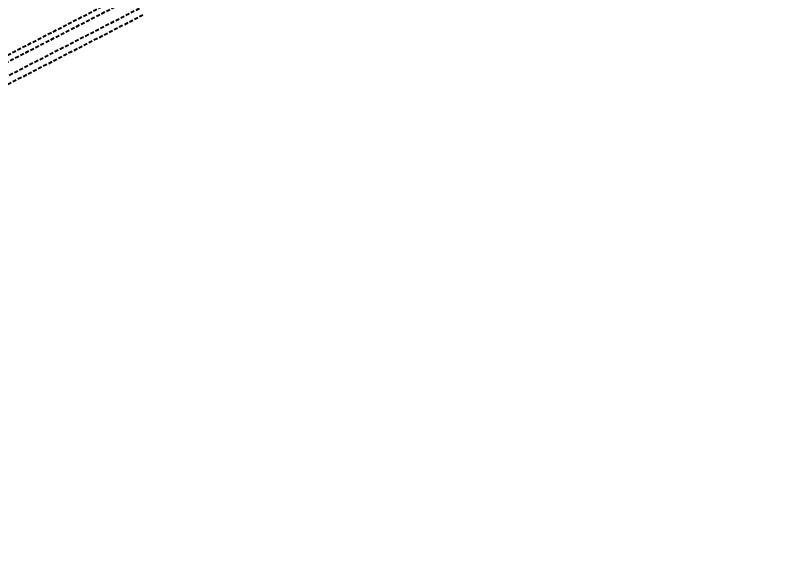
# Model space of a CAD drawing. Header units: millimetres. Extents: x 10469 to 13094, y 11322 to 13178.
# Drawn here: x 10983.5 to 11083.5, y 11792.2 to 11862.6 of the extents above; entities that cross this region are included whole.
import ezdxf

# ---------------------------------------------------------------- set-up
doc = ezdxf.new("R2010")
doc.units = ezdxf.units.MM
doc.linetypes.add('DASHED', pattern=[0.75, 0.5, -0.25])
doc.layers.add('标注', color=3, linetype='Continuous', lineweight=13)
doc.styles.add('SLDTEXTSTYLE1', font='txt.shx', dxfattribs={"width": 0.7, "bigfont": 'gbcbig.shx'})
doc.dimstyles.new('SLDDIMSTYLE12$2', dxfattribs={"dimtxt": 12, "dimasz": 10, "dimexe": 0, "dimexo": 0.0625, "dimgap": 0.875, "dimtad": 1, "dimdec": 1, "dimlfac": 1.8, "dimrnd": 1e-09, "dimzin": 12, "dimdsep": 46, "dimtxsty": 'SLDTEXTSTYLE1', "dimcen": 0.09, "dimdle": 8.16, "dimclrd": 3, "dimclre": 3, "dimadec": 0, "dimazin": 3, "dimtfac": 1, "dimtdec": 1, "dimtofl": 0, "dimtmove": 0, "dimatfit": 3, "dimfxl": 0, "dimfrac": 2, "dimtolj": 1, "dimlwd": 5, "dimlwe": 5, "dimarcsym": 0})

# ---------------------------------------------------------------- blocks, each defined once
blk = doc.blocks.new('*D28')
at = {"layer": 'Defpoints', "color": 0, "transparency": 16777216}
for p in [(10840.055, 11993.357), (11083.469, 11920.044), (11083.469, 11920.044), (10813.675, 11858.922), (10858.179, 11802.625)]:
    blk.add_point(p, dxfattribs=at)
at = {"layer": '标注', "color": 3, "linetype": 'Continuous', "lineweight": 5, "transparency": 16777216}
blk.add_line((10839.995, 11993.375), (10818.591, 11999.822), dxfattribs=at)
at = {"layer": '标注', "color": 3, "lineweight": 5, "transparency": 16777216}
blk.add_line((10858.124, 11802.596), (10838.157, 11792.189), dxfattribs=at)
at = {"layer": '标注', "color": 3, "linetype": 'Continuous', "lineweight": 5, "transparency": 16777216}
blk.add_arc((11083.469, 11920.044), 276.631, 165.30968, 205.45686, dxfattribs=at)
at = {"layer": '标注', "color": 3, "transparency": 16777216}
for points in [[(10814.277, 11990.648), (10817.485, 11989.745), (10818.591, 11999.822)], [(10835.188, 11801.883), (10832.205, 11800.396), (10838.157, 11792.189)]]:
    blk.add_solid(points, dxfattribs=at)
at = {"layer": '标注', "color": 0, "transparency": 16777216, "insert": (10813.586, 11898.323), "char_height": 10, "attachment_point": 5, "rotation": 274.60147, "style": 'SLDTEXTSTYLE1'}
blk.add_mtext('\\A1;60%%D', dxfattribs=at)

msp = doc.modelspace()

# ---------------------------------------------------------------- linework, layer by layer
at = {"color": 7, "linetype": 'DASHED', "lineweight": 25}
for p, q in [((10893.78, 11811.79), (10998.731, 11865.68)), ((10894.148, 11811.081), (10999.098, 11864.971)), ((10999.888, 11863.478), (10894.315, 11809.269)), ((11000.362, 11862.613), (10894.79, 11808.404))]:
    msp.add_line(p, q, dxfattribs=at)

# ---------------------------------------------------------------- dimensions: what is measured, and where the dimension line sits
at = {"layer": '标注'}
dim = msp.add_angular_dim_2l(base=(10813.675, 11858.922), line1=((11083.469, 11920.044), (10840.055, 11993.357)), line2=((11083.469, 11920.044), (10858.179, 11802.625)), text='60%%D', dimstyle='SLDDIMSTYLE12$2', override={"dimtxt": 10, "dimadec": 3, "dimtdec": 3, "dimtzin": 0}, dxfattribs=at)
dim.commit()
dim.dimension.update_dxf_attribs({"geometry": '*D28', "text_midpoint": (10807.73, 11897.851), "dimtype": 162})

doc.saveas('drawing.dxf')
